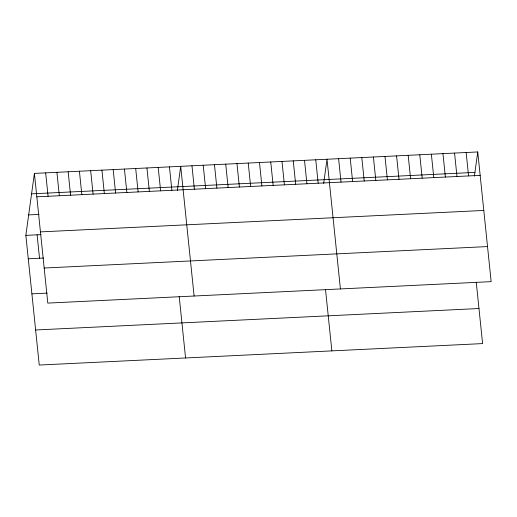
<?xml version="1.0" encoding="UTF-8"?>
<svg xmlns="http://www.w3.org/2000/svg" width="517" height="517" viewBox="0 0 517 517"><rect width="100%" height="100%" fill="white"/><g stroke="black" fill="none" stroke-linecap="round" stroke-linejoin="round"><path stroke-width="0.78" d="M476.254 282.179L482.6 343.592L39.253 365.047L25.85 235.358L34.4 173.408L477.747 151.953L491.15 281.642L47.803 303.098L34.4 173.408M177.363 190.534L180.704 166.325L194.108 296.015M323.668 183.451L327.009 159.249L340.412 288.938M474.406 176.155L477.747 151.953M31.576 193.849L474.929 172.394M36.823 196.828L480.17 175.373M28.674 214.91L39.124 214.406M40.442 231.894L483.789 210.445M25.85 235.358L41.121 234.615M28.273 258.778L43.544 258.041M44.178 268.026L487.525 246.577M31.892 293.85L47.17 293.107M35.628 329.982L478.975 308.526M466.153 152.515L468.57 175.935M454.559 153.071L456.976 176.497M442.959 153.633L445.383 177.053M431.365 154.195L433.789 177.615M419.772 154.757L422.189 178.178M408.178 155.32L410.595 178.74M396.584 155.882L399.001 179.302M384.984 156.438L387.407 179.864M373.39 157L375.814 180.42M361.797 157.562L364.214 180.982M350.203 158.124L352.62 181.545M338.603 158.687L341.026 182.107M315.758 159.792L318.175 183.212M325.516 289.475L331.862 350.888M304.5 160.335L306.924 183.755M293.249 160.877L295.666 184.304M281.991 161.427L284.415 184.847M270.74 161.97L273.157 185.39M259.482 162.512L261.906 185.933M248.231 163.055L250.648 186.482M236.973 163.605L239.397 187.025M225.722 164.148L228.139 187.568M214.465 164.69L216.888 188.11M203.213 165.24L205.637 188.66M191.962 165.783L194.379 189.203M169.453 166.868L171.87 190.288M179.212 296.551L185.558 357.971M158.196 167.418L160.619 190.838M146.944 167.96L149.361 191.38M135.687 168.503L138.11 191.923M124.435 169.046L126.852 192.473M113.178 169.595L115.601 193.015M101.927 170.138L104.344 193.558M90.669 170.681L93.092 194.101M79.418 171.23L81.835 194.65M68.16 171.773L70.583 195.193M56.909 172.316L59.332 195.736M45.658 172.859L48.075 196.279M37.101 234.815L39.525 258.235"/></g></svg>
